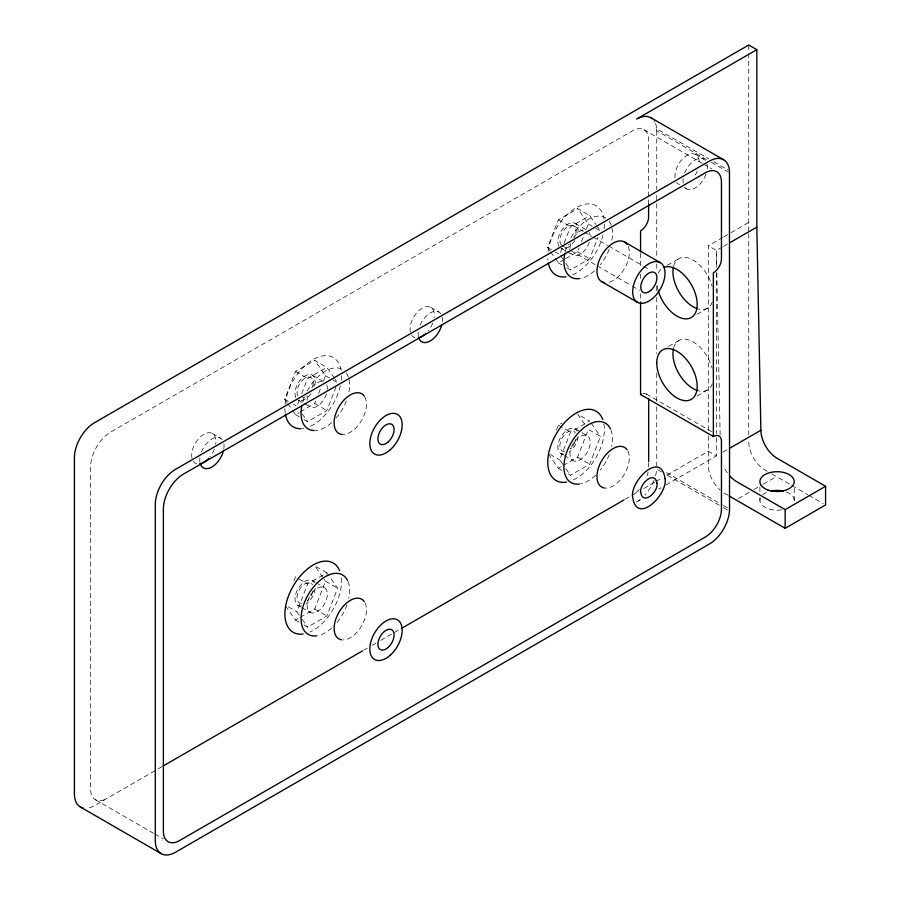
<?xml version="1.0" encoding="UTF-8"?>
<svg xmlns="http://www.w3.org/2000/svg" width="900" height="900" viewBox="0 0 900 900"><rect width="100%" height="100%" fill="white"/><g stroke="black" fill="none" stroke-linecap="round" stroke-linejoin="round"><path stroke-width="0.67" stroke-dasharray="4.5 3.38" d="M287.032 402.581L284.715 399.296L295.504 371.509L314.73 360.405L326.858 367.414L334.564 378.36M299.306 399.983L296.854 406.294L293.209 404.201M301.748 393.671L307.631 378.506L326.858 367.414M300.296 411.863L314.73 403.526L315.709 401.006M318.645 393.424L320.614 388.373M323.55 380.79L325.507 375.739L314.73 360.405M303.986 419.535L307.631 421.639L326.858 410.535L336.656 385.267M294.03 580.748L295.504 576.956L297.911 575.572M299.16 615.038L296.854 611.741L307.631 583.965L326.858 572.861L329.175 576.146M300.296 617.31L314.73 608.974L325.507 581.197L323.978 579.004M303.998 624.982L307.631 627.086L326.858 615.982L337.646 588.195L329.94 577.238M549.889 250.819L547.582 247.534L558.36 219.746L577.586 208.643L589.714 215.651L595.879 224.415M562.163 248.22L559.71 254.542L554.861 251.73M564.12 243.169L570.488 226.755L589.714 215.651M565.549 258.716L577.586 251.775L579.06 247.984M581.512 241.661L583.47 236.61M586.406 229.039L588.364 223.987L577.586 208.643M566.854 267.773L570.488 269.876L589.714 258.773L598.05 237.296M556.403 430.211L558.36 425.149L561.96 423.067M562.793 464.321L559.71 459.945L570.488 432.157L589.714 421.054L578.801 414.754M563.153 465.514L577.586 457.178L588.364 429.39L600.502 436.399L589.714 464.186L570.488 475.279L566.854 473.186M636.525 502.043L640.699 499.545M292.421 410.254L295.504 414.63L299.093 412.56M555.278 258.491L558.36 262.868L564.345 259.414M667.294 265.343L678.847 258.683M708.311 430.29L708.311 245.79L722.587 237.555M723.769 236.869L729.72 233.438M730.913 232.751L748.755 222.446M722.34 247.028L716.4 250.459L708.311 245.79M723.533 246.341L728.291 243.596M697.039 314.213L707.445 308.205M668.452 346.511L678.847 340.515M285.491 605.835L295.504 620.077L299.093 618.008M548.347 454.039L558.36 468.281L561.949 466.2M697.039 396.045L707.445 390.037M161.854 766.744L94.635 805.556A28.598 16.515 -60 0 1 87.716 808.144M363.724 650.205L367.38 648.09M372.24 645.289L375.907 643.174M380.767 640.361L400.252 629.111M625.185 499.241L638.91 491.321M643.781 488.509L654.739 482.186M655.954 481.489L662.04 477.968M666.911 475.155L708.311 451.26L716.4 455.929L716.4 434.959M658.721 489.161L661.117 487.777M665.933 485.01L716.4 455.929M722.824 452.216L727.582 449.471M738.36 498.544L752.625 490.298M753.817 489.611L762.143 484.808M763.335 484.121L776.419 476.572M655.526 123.525A28.598 16.515 -60 0 1 656.674 128.812L708.84 158.929M713.689 161.73L728.246 170.134M656.674 128.812L656.752 130.804L706.489 159.525M711.337 162.326L728.325 172.125M695.655 154.474L703.744 159.143M643.928 129.668L702.158 163.294M703.373 163.991L711.866 168.896M684.281 187.526L686.587 188.854M588.364 223.987L594.439 227.486M595.643 228.184L600.502 230.985L596.644 225.506M575.123 223.38L586.046 229.68M573.694 225.855L583.346 231.424M584.561 232.121L591.795 236.306M593.01 237.004L607.489 245.362M608.704 246.06L642.499 265.579M643.714 266.276L649.744 269.764M558.36 219.746L570.488 226.755M577.586 251.775L589.714 258.773M562.252 245.666L569.498 249.84M570.701 250.537L596.059 265.174M597.262 265.871L631.058 285.39M632.273 286.088L639.518 290.272M560.824 248.141L565.673 250.942M566.887 251.64L572.962 255.15M547.582 247.534L553.646 251.032M558.36 262.868L561.994 264.971M646.29 393.952L714.229 433.181M767.227 471.262L764.921 469.935A22.871 13.207 60 0 1 748.755 441.923M771.817 473.918L790.808 484.875M792.011 485.572L807.592 494.572M808.796 495.259L823.185 503.572M430.774 307.395L438.863 312.064M727.931 495.27L724.489 493.279A22.871 13.207 60 0 1 723.071 492.401M666.45 472.624L722.261 504.844M723.476 505.541L728.325 508.343M661.523 471.892L656.674 469.091A28.598 16.515 -60 0 1 655.526 475.706M667.586 475.402L722.183 506.914M723.398 507.623L728.246 510.424M575.123 428.782L587.25 435.791M558.36 425.149L570.488 432.157M577.586 457.178L589.714 464.186M560.824 453.544L563.254 454.95M564.469 455.647L572.951 460.553M550.001 454.343L559.71 459.945M558.36 468.281L561.994 470.385M325.507 375.739L331.571 379.249M332.786 379.946L337.635 382.748L335.329 379.463M312.266 375.131L323.179 381.442M295.504 371.509L307.631 378.506M314.73 403.526L326.858 410.535M297.968 399.904L302.816 402.705M304.031 403.402L310.095 406.901M284.715 399.296L288.36 401.4M295.504 414.63L299.137 416.734M212.4 433.474L220.489 438.142M326.858 572.861L314.73 565.852L323.201 577.901M325.507 581.197L337.646 588.195M312.266 580.579L314.696 581.985M315.911 582.683L324.405 587.587M299.149 579.06L307.631 583.965M314.73 608.974L326.858 615.982M297.968 605.351L300.397 606.746M301.613 607.455L310.106 612.36M288.36 606.847L296.854 611.741M295.504 620.077L299.137 622.181M95.332 799.684L153.562 833.31M154.778 834.008L163.271 838.913M560.475 255.634L562.793 258.919M565.875 263.306L570.488 269.876M550.654 251.91L554.512 257.389M591.255 423.248L600.502 436.399M577.586 414.056L584.516 423.911M565.864 468.709L570.488 475.279M302.243 413.966L307.631 421.639M287.798 403.673L291.645 409.151M302.243 619.414L307.631 627.086M716.715 265.838L716.4 250.459L716.4 267.233M716.85 272.824L720.158 434.947M794.216 488.284L794.216 500.287M759.904 486.945L759.904 492.277M759.904 497.621L759.904 500.287M748.755 45L748.755 51.986M748.755 53.381L748.755 232.234M748.755 233.629L748.755 434.925M716.4 272.824L716.4 433.564M708.311 435.881L708.311 465.266A22.871 13.207 60 0 0 720.304 490.23M656.752 130.804L656.752 189.641M656.752 195.244L656.752 202.252M656.752 203.648L656.752 258.289M656.752 263.891L656.752 270.889M656.752 286.301L656.752 291.904M656.752 297.506L656.752 353.543M656.752 373.151L656.752 401.175M656.752 406.777L656.752 467.021M648.664 204.289L648.664 140.141A22.871 13.207 -60 0 0 632.486 130.804L110.812 431.989A28.598 16.515 -60 0 0 90.596 467.01L90.596 789.21A22.871 13.207 -60 0 0 106.763 798.559M648.664 462.859L648.664 467.021M640.575 253.237L640.575 267.221M640.575 274.219L640.575 278.415M640.575 293.805L640.575 302.197M727.335 472.871A22.871 13.207 60 0 1 723.364 465.998M786.398 491.985A17.156 9.9 0 0 1 794.002 501.84M781.492 509.85A17.156 9.9 0 0 1 760.489 497.723M762.671 494.887A17.156 9.9 0 0 1 768.476 491.704M420.109 325.17A17.156 9.911 -60 0 1 440.798 313.853M442.147 317.16A17.156 9.911 -60 0 1 442.147 322.988M418.421 336.69A17.156 9.911 -60 0 1 418.298 331.65M548.1 251.46A40.039 23.119 -60 0 1 576.067 207.743A40.039 23.119 -60 0 1 604.024 219.172M604.373 224.089A40.039 23.119 -60 0 1 604.024 229.399M602.989 234.99A40.039 23.119 -60 0 1 571.635 275.265M547.909 260.1A40.039 23.119 -60 0 1 547.796 258.457M341.359 577.98A40.039 23.119 -60 0 1 310.241 631.867M654.041 480.251A28.598 16.515 -60 0 1 645.075 494.921M640.035 499.657A28.598 16.515 -60 0 1 638.291 500.929M191.959 458.1A17.156 9.911 -60 0 1 203.828 434.329A17.156 9.911 -60 0 1 215.685 444.397M214.324 449.269A17.156 9.911 -60 0 1 210.949 455.546M210.431 456.266A17.156 9.911 -60 0 1 209.891 456.964M196.695 463.781A17.156 9.911 -60 0 1 193.32 461.407M201.409 452.07A17.156 9.911 -60 0 1 222.412 439.931M223.898 443.891A17.156 9.911 -60 0 1 223.976 447.502M223.898 448.279A17.156 9.911 -60 0 1 223.774 449.066M199.924 462.116A17.156 9.911 -60 0 1 199.924 457.729M684.664 173.059A17.156 9.911 -60 0 1 705.679 160.931M707.029 164.239A17.156 9.911 -60 0 1 707.029 170.055M705.971 174.116A17.156 9.911 -60 0 1 695.171 188.01A17.156 9.911 -60 0 1 684.36 186.604M683.179 183.105A17.156 9.911 -60 0 1 683.179 178.729M675.011 177.761A17.156 9.911 -60 0 1 687.398 155.138A17.156 9.911 -60 0 1 699.064 164.599M697.252 171.079A17.156 9.911 -60 0 1 694.215 176.546M679.444 184.624A17.156 9.911 -60 0 1 676.575 182.396M410.332 332.021A17.156 9.911 -60 0 1 421.875 308.43A17.156 9.911 -60 0 1 434.183 317.531M432.709 323.19A17.156 9.911 -60 0 1 429.334 329.468M428.805 330.188A17.156 9.911 -60 0 1 428.265 330.885M415.069 337.702A17.156 9.911 -60 0 1 411.694 335.329M654.041 120.69A28.598 16.515 -60 0 1 654.851 122.029M648.113 472.174A22.871 13.207 -60 0 1 647.145 475.785M639.326 489.341A22.871 13.207 -60 0 1 635.299 493.132M571.039 237.521A34.312 19.811 -60 0 1 606.229 218.273M609.21 221.287A34.312 19.811 -60 0 1 611.269 225.45M611.933 227.903A34.312 19.811 -60 0 1 611.629 241.155M609.21 249.311A34.312 19.811 -60 0 1 600.322 264.69M594.472 270.866A34.312 19.811 -60 0 1 580.691 278.404M565.121 252.101A34.312 19.811 -60 0 1 567.18 245.554A11.441 6.604 -60 0 0 567.551 245.329M628.256 246.42A22.883 13.207 -60 0 1 624.589 268.447A22.883 13.207 -60 0 1 607.354 282.623M561.431 245.025A11.441 6.604 -60 0 1 562.567 231.941A11.441 6.604 -60 0 1 573.39 225.697A11.441 6.604 -60 0 1 574.515 237.465M570.87 242.809A11.441 6.604 -60 0 1 570.476 243.203M569.239 244.249A11.441 6.604 -60 0 1 567.979 245.093M297.911 395.921A11.441 6.604 -60 0 1 305.325 378.056A11.441 6.604 -60 0 1 312.12 388.147M306.382 396.011A11.441 6.604 -60 0 1 305.955 396.315M304.695 397.091A11.441 6.604 -60 0 1 302.614 397.845M285.142 404.123A40.039 23.119 -60 0 1 312.829 359.719A40.039 23.119 -60 0 1 341.168 370.935M341.516 375.84A40.039 23.119 -60 0 1 341.269 380.25M340.346 385.796A40.039 23.119 -60 0 1 308.048 427.309M303.75 428.456A40.039 23.119 -60 0 1 302.366 428.636M285.142 412.661A40.039 23.119 -60 0 1 284.895 408.532M364.702 396.799A22.883 13.207 -60 0 1 361.733 420.21A22.883 13.207 -60 0 1 342.945 434.486M307.305 390.859A34.312 19.811 -60 0 1 343.373 370.035M346.354 373.05A34.312 19.811 -60 0 1 348.412 377.213M349.065 379.665A34.312 19.811 -60 0 1 348.772 392.918M346.354 401.074A34.312 19.811 -60 0 1 336.353 417.791M331.616 422.629A34.312 19.811 -60 0 1 315.461 430.481M302.681 402.233A34.312 19.811 -60 0 1 304.324 397.316M365.074 602.921A22.883 13.207 -60 0 1 361.429 626.175A22.883 13.207 -60 0 1 342.945 639.934M301.444 603.405A11.441 6.604 -60 0 1 299.554 589.41A11.441 6.604 -60 0 1 312.502 584.899M312.93 590.873A11.441 6.604 -60 0 1 312.806 591.413M312.671 591.952A11.441 6.604 -60 0 1 307.215 600.784M347.996 581.524A34.312 19.811 -60 0 1 348.772 598.365M346.961 604.879A34.312 19.811 -60 0 1 336.353 623.25M331.616 628.076A34.312 19.811 -60 0 1 317.835 635.614M603.9 423.81A40.039 23.119 -60 0 1 572.366 480.375M610.841 429.716A34.312 19.811 -60 0 1 611.629 446.558M609.21 454.714A34.312 19.811 -60 0 1 600.322 470.104M595.688 475.155A34.312 19.811 -60 0 1 580.691 483.817M627.93 451.114A22.883 13.207 -60 0 1 623.97 474.885A22.883 13.207 -60 0 1 605.059 488.093M564.683 451.598A11.441 6.604 -60 0 1 562.252 437.861A11.441 6.604 -60 0 1 575.359 433.103M575.663 439.605A11.441 6.604 -60 0 1 574.976 441.787M574.751 442.339A11.441 6.604 -60 0 1 571.646 447.368M571.264 447.795A11.441 6.604 -60 0 1 570.476 448.605M589.342 232.684A14.299 8.258 -60 0 1 590.209 236.317M589.342 242.179A14.299 8.258 -60 0 1 580.376 254.284A14.299 8.258 -60 0 1 571.095 253.26M569.993 248.602A14.299 8.258 -60 0 1 571.095 242.662M573.739 237.364A14.299 8.258 -60 0 1 585.158 229.736M558.967 246.263A14.299 8.258 -60 0 1 567.709 224.235A14.299 8.258 -60 0 1 577.215 235.17M574.74 240.525A14.299 8.258 -60 0 1 562.028 248.636M326.689 384.885A14.299 8.258 -60 0 1 327.341 389.306M326.486 393.941A14.299 8.258 -60 0 1 317.509 406.046A14.299 8.258 -60 0 1 308.239 405.022M307.136 400.365A14.299 8.258 -60 0 1 307.811 395.786M311.738 387.911A14.299 8.258 -60 0 1 322.751 381.555M295.875 397.598A14.299 8.258 -60 0 1 305.111 375.84A14.299 8.258 -60 0 1 314.348 386.933M311.062 393.536A14.299 8.258 -60 0 1 299.171 400.399M311.749 593.359A14.299 8.258 -60 0 1 327.262 592.571A14.299 8.258 -60 0 1 314.291 612.844A14.299 8.258 -60 0 1 309.735 596.498M310.489 595.204A14.299 8.258 -60 0 1 311.31 593.955M301.489 605.959A14.299 8.258 -60 0 1 297.787 589.163A14.299 8.258 -60 0 1 314.348 582.885M315.169 588.386A14.299 8.258 -60 0 1 306.169 603.967M575.055 440.978A14.299 8.258 -60 0 1 590.029 440.213A14.299 8.258 -60 0 1 578.7 460.541A14.299 8.258 -60 0 1 571.095 448.076M571.624 446.704A14.299 8.258 -60 0 1 572.243 445.365M572.591 444.701A14.299 8.258 -60 0 1 573.345 443.396M573.739 442.766A14.299 8.258 -60 0 1 574.166 442.159M563.861 454.207A14.299 8.258 -60 0 1 560.824 437.04A14.299 8.258 -60 0 1 577.204 431.089M578.025 436.579A14.299 8.258 -60 0 1 569.025 452.171M712.294 301.995A28.598 16.515 60 0 1 698.377 309.015M673.616 266.119A28.598 16.515 60 0 1 692.269 259.605A28.598 16.515 60 0 1 712.148 286.436M712.294 383.827A28.598 16.515 60 0 1 698.377 390.848M673.616 347.963A28.598 16.515 60 0 1 692.269 341.438A28.598 16.515 60 0 1 712.148 368.269M657.967 289.789A28.598 16.515 60 0 1 657 284.906M658.283 273.06A28.598 16.515 60 0 1 662.67 268.02M642.668 393.626A11.441 6.604 -60 0 1 648.383 396.934"/><path stroke-width="1.35" d="M636.525 119.126L756.832 49.669L748.755 45L94.635 422.651A28.598 16.515 -60 0 0 74.419 457.673L74.419 793.879A28.598 16.515 -60 0 0 83.036 808.031M729.484 242.91L756.832 227.115L756.832 49.669M163.069 766.046L362.509 650.903M401.423 628.436L623.97 499.95M729.956 448.099L760.883 430.245L756.832 227.115M729.776 475.909A22.871 13.207 60 0 0 736.616 481.613L785.149 509.625L825.581 486.281L825.581 504.956L785.149 528.3L729.079 495.934M650.824 117.709L723.623 159.739M624.589 242.021L660.296 262.642A22.883 13.207 -60 0 1 653.04 298.08A22.883 13.207 -60 0 1 633.229 286.639A22.883 13.207 -60 0 1 660.296 262.642M601.706 281.655L637.414 302.265M825.581 486.281L777.06 458.257A22.871 13.207 60 0 1 760.883 430.245M640.575 302.197L640.575 394.515L713.363 436.545A11.441 6.604 -60 0 1 721.451 441.214L721.451 509.04A22.871 13.207 -60 0 1 705.274 537.064L179.561 840.577A22.871 13.207 -60 0 1 163.384 831.24L163.384 509.04A28.598 16.515 -60 0 1 183.6 474.019L705.274 172.834A22.871 13.207 -60 0 1 721.451 182.171L721.451 258.863A11.441 6.604 -60 0 1 713.363 272.88L713.363 436.545M80.336 806.974L161.213 853.673M785.149 509.625L785.149 528.3M648.664 204.289L648.54 218.531A11.441 6.604 -60 0 1 640.575 230.85L640.575 251.831M648.664 461.475L648.664 399.195A11.441 6.604 -60 0 0 648.63 398.396M770.906 491.04A17.156 9.9 0 0 1 783.202 491.04M223.447 450.675A17.156 9.911 -60 0 1 211.59 467.19A17.156 9.911 -60 0 1 200.194 463.399M441.821 324.596A17.156 9.911 -60 0 1 430.29 340.931A17.156 9.911 -60 0 1 418.748 337.916M303.064 634.028A40.039 23.119 -60 0 1 293.186 586.091A40.039 23.119 -60 0 1 339.626 570.679M208.755 458.28A17.156 9.911 -60 0 1 208.17 458.899M207.574 459.495A17.156 9.911 -60 0 1 200.07 463.826M425.947 333.416A17.156 9.911 -60 0 1 425.34 333.979M424.721 334.507A17.156 9.911 -60 0 1 419.062 337.601M638.291 118.204A28.598 16.515 -60 0 1 652.016 118.53M640.575 394.515A11.441 6.604 -60 0 1 641.273 394.144M565.92 276.806A40.039 23.119 -60 0 1 548.37 263.205M579.499 278.606A34.312 19.811 -60 0 1 564.761 253.71M604.339 282.589A22.883 13.207 -60 0 1 601.414 255.757A22.883 13.207 -60 0 1 626.242 243.304M626.715 243.833A22.883 13.207 -60 0 1 627.165 244.406M301.016 428.726A40.039 23.119 -60 0 1 285.368 414.214M314.325 430.515A34.312 19.811 -60 0 1 301.894 405.473M342.202 434.452A22.883 13.207 -60 0 1 337.984 408.566A22.883 13.207 -60 0 1 362.858 394.582M363.375 395.066A22.883 13.207 -60 0 1 364.298 396.169M341.483 639.799A22.883 13.207 -60 0 1 338.558 612.967A22.883 13.207 -60 0 1 363.386 600.514M363.859 601.043A22.883 13.207 -60 0 1 364.309 601.616M316.642 635.816A34.312 19.811 -60 0 1 307.733 595.519A34.312 19.811 -60 0 1 347.501 580.444M566.606 482.108A40.039 23.119 -60 0 1 555.525 435.195A40.039 23.119 -60 0 1 602.212 418.23M602.494 418.86A40.039 23.119 -60 0 1 602.741 419.512M579.499 484.02A34.312 19.811 -60 0 1 570.589 443.711A34.312 19.811 -60 0 1 610.357 428.647M604.339 488.002A22.883 13.207 -60 0 1 602.01 460.125A22.883 13.207 -60 0 1 627.154 449.82M697.354 308.711A28.598 16.515 60 0 1 673.369 267.165M697.354 390.544A28.598 16.515 60 0 1 673.369 348.998M663.637 267.536A28.598 16.515 60 0 1 693.529 288.945A28.598 16.515 60 0 1 686.7 318.87A28.598 16.515 60 0 1 658.283 290.925M656.944 483.188C658.732 491.76 642.746 505.957 640.766 492.525C639.056 484.02 654.851 469.845 656.944 483.188M665.033 478.519C668.115 494.134 636.806 525.892 632.678 497.205C629.651 481.635 660.825 449.933 665.033 478.519M729.54 509.04L729.461 511.121A28.598 16.515 -60 0 1 709.324 544.061L175.511 852.255A28.598 16.515 -60 0 1 155.295 840.577L155.295 504.371A28.598 16.515 -60 0 1 175.511 469.35L709.324 161.156A28.598 16.515 -60 0 1 729.461 170.843L729.54 509.04M767.711 489.915A17.156 9.9 0 0 0 794.194 482.13A17.156 9.9 0 0 0 769.264 472.781A17.156 9.9 0 0 0 767.711 489.915M650.947 290.261A11.441 6.604 -60 0 0 654.57 272.543A11.441 6.604 -60 0 0 641.036 284.546A11.441 6.604 -60 0 0 650.947 290.261M390.184 449.843A22.883 13.207 -60 0 0 397.44 414.394A22.883 13.207 -60 0 0 370.373 438.401A22.883 13.207 -60 0 0 390.184 449.843M388.091 442.024A11.441 6.604 -60 0 0 391.714 424.305A11.441 6.604 -60 0 0 378.18 436.309A11.441 6.604 -60 0 0 388.091 442.024M390.184 655.29A22.883 13.207 -60 0 0 397.44 619.852A22.883 13.207 -60 0 0 370.373 643.849A22.883 13.207 -60 0 0 390.184 655.29M388.091 647.471A11.441 6.604 -60 0 0 391.714 629.752A11.441 6.604 -60 0 0 378.18 641.756A11.441 6.604 -60 0 0 388.091 647.471M656.752 362.936A28.598 16.515 60 0 0 687.082 400.669A28.598 16.515 60 0 0 687.082 360.236A28.598 16.515 60 0 0 656.752 362.936"/></g></svg>
